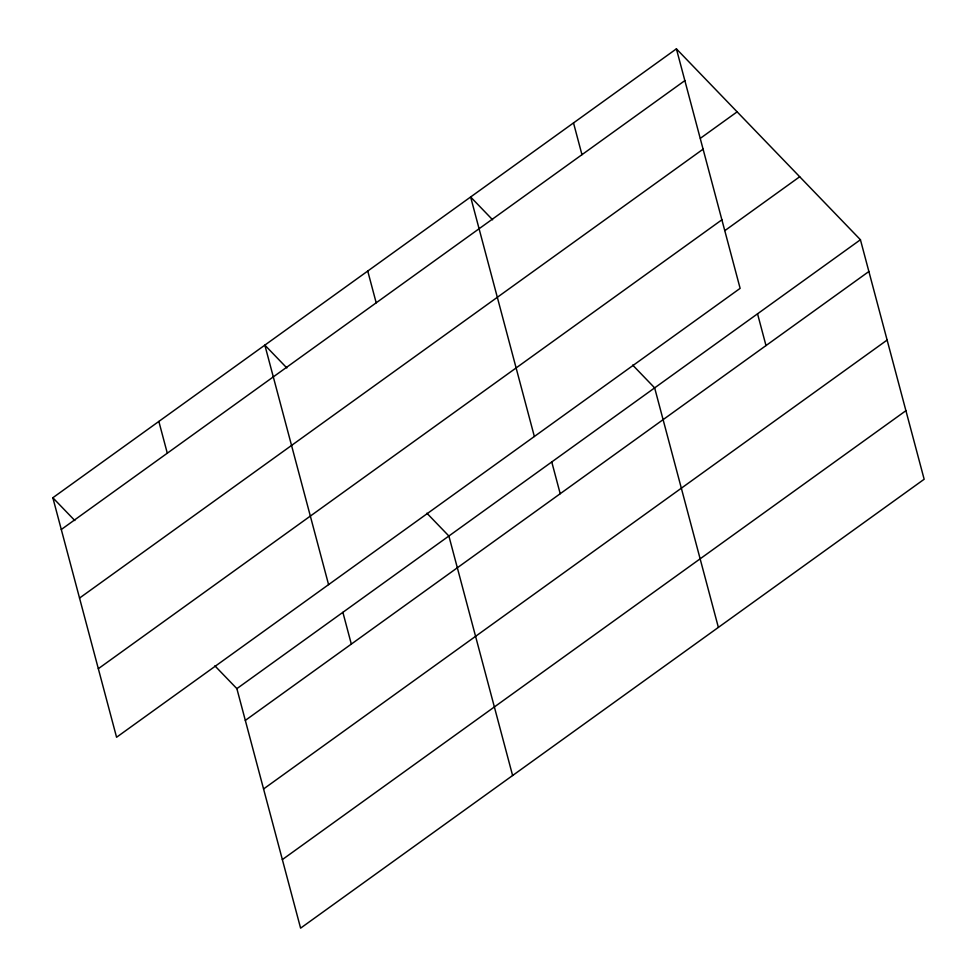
<?xml version="1.0" encoding="UTF-8"?>
<svg xmlns="http://www.w3.org/2000/svg" width="977" height="977" viewBox="0 0 977 977"><rect width="100%" height="100%" fill="white"/><g stroke="black" fill="none" stroke-linecap="round" stroke-linejoin="round"><path stroke-width="1.47" d="M676.402 48.85L740.126 288.362L116.568 737.256L52.843 497.745L676.402 48.85L860.432 239.744L924.157 479.255L300.598 928.15L236.874 688.638L214.879 665.838M61.295 529.51L684.853 80.615M700.387 138.294L737.134 111.842M79.54 598.071L703.098 149.163M98.335 668.695L721.893 219.801M724.983 230.535L799.699 176.752M236.874 688.638L860.432 239.744M245.325 720.403L868.883 271.508M263.558 788.964L887.116 340.057M282.353 859.589L905.911 410.694M492.616 219.801L470.633 196.988L534.358 436.499M632.669 365.068L654.651 387.881L718.376 627.393M286.847 367.938L264.852 345.125L328.577 584.625M426.888 513.206L448.883 536.019L512.607 775.518M52.843 497.745L74.838 520.558M757.541 313.812L765.992 345.577M573.511 122.919L581.962 154.684M551.761 461.95L560.212 493.715M367.743 271.056L376.194 302.821M342.878 612.335L351.329 644.099M158.848 421.441L167.299 453.194"/></g></svg>
